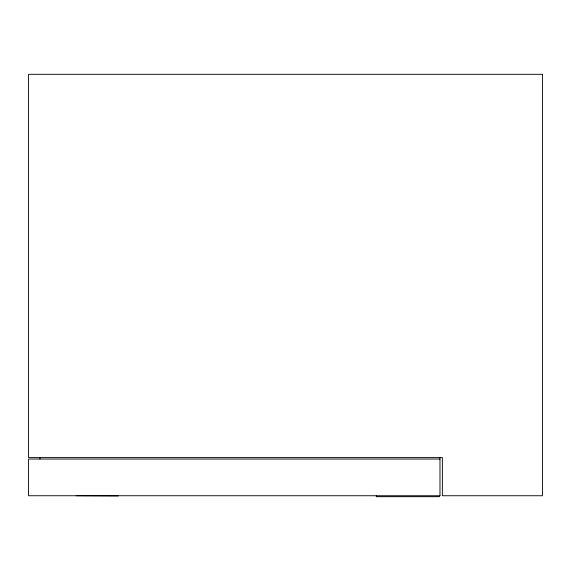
<?xml version="1.0" encoding="UTF-8"?>
<svg xmlns="http://www.w3.org/2000/svg" width="571" height="571" viewBox="0 0 571 571"><rect width="100%" height="100%" fill="white"/><g stroke="black" fill="none" stroke-linecap="round" stroke-linejoin="round"><path stroke-width="0.86" d="M439.977 457.599L439.977 495.742L439.02 496.691L376.332 496.691L376.332 495.742M439.977 459.034L28.55 459.034L28.55 495.742L439.977 495.742M76.221 495.742L118.176 495.935M39.991 457.599L39.991 459.034M542.45 74.309L28.55 74.309L28.55 457.599L442.361 457.599L442.361 495.742L542.45 495.742L542.45 74.309"/></g></svg>
